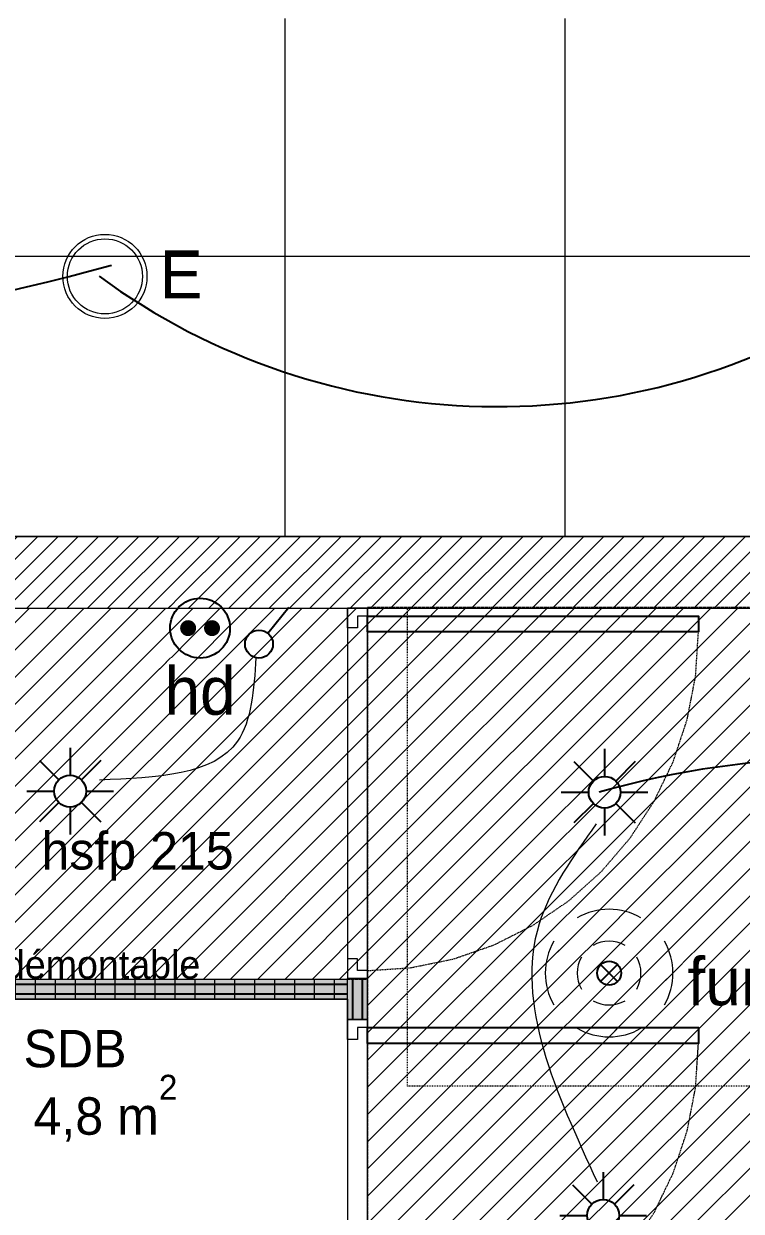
# Model space of a CAD drawing. Header units: centimetres. Extents: x 1724 to 19617, y -6503 to 8072.
# Drawn here: x 6370.1 to 6550.1, y 3980.1 to 4278.1 of the extents above; entities that cross this region are included whole.
import ezdxf

# ---------------------------------------------------------------- set-up
doc = ezdxf.new("R2010")
doc.units = ezdxf.units.CM
for name, pattern in [('Style de ligne -13', [0.147638, 0.098425, -0.049213]), ('Style de ligne -18', [0.164042, 0.054681, -0.109361]), ('VW-01', [0.41656, 0.20828, -0.20828])]:
    doc.linetypes.add(name, pattern=pattern)
for name, color, linetype, lineweight in [('B amÈnagement intÈrieur', 7, 'Continuous', 5), ('B GÈnÈral', 7, 'Continuous', 5), ('C ANNOTATIONS-prestations-1', 7, 'Continuous', 5), ('F REMPLISSAGE-vert clair-1', 7, 'Continuous', 5), ('F REMPLISSAGE-vert foncÈ', 7, 'Continuous', 5), ('F REMPLISSAGE-vert hachurÈ', 7, 'Continuous', 5)]:
    doc.layers.add(name, color=color, linetype=linetype, lineweight=lineweight)
for name, color, linetype in [('B aménagement intérieur', 252, 'Continuous'), ('B Faux plafonds_Hatch', 252, 'Continuous'), ('B Général', 252, 'Continuous'), ('C ANNOTATIONS-prestations', 252, 'Continuous'), ('C ANNOTATIONS-texte', 252, 'Continuous'), ('C ANNOTATIONS-texte surfaces', 252, 'Continuous'), ('D SURFACES-shab', 252, 'Continuous'), ('F REMPLISSAGE-vert clair', 252, 'Continuous'), ('F REMPLISSAGE-vert foncé', 252, 'Continuous'), ('F REMPLISSAGE-vert hachuré', 252, 'Continuous'), ('prlm-ELEC-CFO', 1, 'Continuous'), ('prlm-ELEC-SSI', 6, 'Continuous')]:
    doc.layers.add(name, color=color, linetype=linetype)
doc.styles.add('Eurostile', font='Eurosti.TTF')
doc.styles.add('prlm-elec-cfo', font='comic.ttf', dxfattribs={"height": 12})
doc.styles.add('prlm-elec-ssi', font='comic.ttf', dxfattribs={"height": 12})
pattern_1 = [(45, (6913.0334, 3845.9015), (-3.527778, 3.30729), [])]
pattern_2 = [(270, (6913.0334, 3847.3477), (-5, -4e-09), [])]

# ---------------------------------------------------------------- blocks, each defined once
blk = doc.blocks.new('xi.SPOT')
at = {"color": 0, "lineweight": 5}
blk.add_wipeout([(-4, 0), (-2.83, -2.83), (0, -4), (2.83, -2.83), (4, 0), (2.83, 2.83), (0, 4), (-2.83, 2.83)], dxfattribs=at).dxf.layer = 'prlm-ELEC-CFO'
at = {"layer": 'prlm-ELEC-CFO', "color": 0, "linetype": 'ByBlock', "lineweight": -2, "flags": 128}
for points in [[(0, 10.88), (0, 4)], [(-7.69, 7.69), (-2.83, 2.83)], [(7.69, 7.69), (2.83, 2.83)], [(-10.88, 0), (-4, 0)], [(4, 0), (10.88, 0)], [(-2.83, -2.83), (-7.69, -7.69)], [(2.83, -2.83), (7.69, -7.69)], [(0, -4), (0, -10.88)]]:
    blk.add_lwpolyline(points, dxfattribs=at)
at = {"layer": 'prlm-ELEC-CFO', "color": 0, "linetype": 'ByBlock', "lineweight": -2}
blk.add_circle((0, 0), 4, dxfattribs=at)
blk = doc.blocks.new('xi.FUM')
at = {"color": 0}
blk.add_wipeout([(-10.61, -10.61), (-15, 0), (-10.61, 10.61), (0, 15), (10.61, 10.61), (15, 0), (10.61, -10.61), (0, -15)], dxfattribs=at).dxf.layer = 'prlm-ELEC-SSI'
at = {"layer": 'prlm-ELEC-SSI', "color": 0}
for points in [[(-2.12, 2.12), (2.12, -2.12)], [(2.12, 2.12), (-2.12, -2.12)]]:
    blk.add_lwpolyline(points, dxfattribs=at)
blk.add_circle((0, 0), 3, dxfattribs=at)
at = {"layer": 'prlm-ELEC-SSI', "color": 0, "lineweight": 13}
for radius, start, end in [(16, 60, 120), (16, 150, 210), (8, 60, 120), (16, 330, 30), (8, 150, 210), (8, 330, 30), (8, 240, 300), (16, 240, 300)]:
    blk.add_arc((0, 0), radius, start, end, dxfattribs=at)
blk = doc.blocks.new('xi.SA')
at = {"layer": 'prlm-ELEC-CFO', "color": 0}
blk.add_lwpolyline([(0.2, -1.28), (5.5, 5.28)], dxfattribs=at)
blk.add_circle((-2, -4), 3.5, dxfattribs=at)
blk = doc.blocks.new('xi.PCHD')
at = {"color": 0, "lineweight": 5}
blk.add_wipeout([(-7.5, -7.5), (7.5, -7.5), (7.5, 7.5), (-7.5, 7.5)], dxfattribs=at).dxf.layer = 'prlm-ELEC-CFO'
at = {"layer": 'prlm-ELEC-CFO', "color": 0, "linetype": 'ByBlock', "lineweight": 5, "const_width": 2}
for points in [[(-4, 0, 1), (-2, 0, 1)], [(2, 0, 1), (4, 0, 1)]]:
    blk.add_lwpolyline(points, format="xyb", close=True, dxfattribs=at)
at = {"layer": 'prlm-ELEC-CFO', "color": 0, "linetype": 'ByBlock', "lineweight": -2}
blk.add_circle((0, 0), 7.5, dxfattribs=at)
blk = doc.blocks.new('xi.lumE')
at = {"layer": 'prlm-ELEC-CFO', "color": 0, "linetype": 'ByBlock', "lineweight": 13}
for radius in [10.55, 9.42]:
    blk.add_circle((0, 0), radius, dxfattribs=at)

msp = doc.modelspace()

# ---------------------------------------------------------------- hatches: boundary and pattern name
at = {"layer": 'F REMPLISSAGE-vert hachurÈ', "linetype": 'Continuous', "lineweight": 0, "true_color": 0x99aa00}
for points in [[(6451.313, 4036.963), (6451.313, 4038.263), (6313.934, 4038.263), (6313.934, 4036.963)], [(6451.313, 4034.563), (6451.313, 4036.963), (6313.934, 4036.963), (6313.934, 4034.563)], [(6451.313, 4033.263), (6451.313, 4034.563), (6313.934, 4034.563), (6313.934, 4033.263)]]:
    msp.add_hatch(color=54, dxfattribs=at).paths.add_polyline_path(points)
at = {"layer": 'F REMPLISSAGE-vert hachurÈ', "linetype": 'Continuous', "lineweight": 5, "true_color": 0x004400}
h = msp.add_hatch(dxfattribs=at)
h.set_pattern_fill('90-0_5 HYDROFUGE_0_5', color=98, angle=-180, style=0, pattern_type=2)
h.set_pattern_definition(pattern_2)
h.paths.add_polyline_path([(6451.313, 4036.963), (6451.313, 4038.263), (6313.934, 4038.263), (6313.934, 4036.963)])
h = msp.add_hatch(dxfattribs=at)
h.set_pattern_fill('90-0_5 HYDROFUGE_0_5', color=98, angle=-180, style=0, pattern_type=2)
h.set_pattern_definition(pattern_2)
h.paths.add_polyline_path([(6451.313, 4034.563), (6451.313, 4036.963), (6313.934, 4036.963), (6313.934, 4034.563)])
h = msp.add_hatch(dxfattribs=at)
h.set_pattern_fill('90-0_5 HYDROFUGE_0_5', color=98, angle=-180, style=0, pattern_type=2)
h.set_pattern_definition(pattern_2)
h.paths.add_polyline_path([(6451.313, 4033.263), (6451.313, 4034.563), (6313.934, 4034.563), (6313.934, 4033.263)])

# ---------------------------------------------------------------- linework, layer by layer
at = {"layer": 'B GÈnÈral', "color": 9, "linetype": 'Continuous', "true_color": 0xc0dcc0}
for points in [[(6456.313, 4131.451), (6451.313, 4131.451), (6456.313, 4131.451), (6451.313, 4131.451)], [(6456.313, 4028.201), (6451.313, 4028.201), (6456.313, 4038.451), (6451.313, 4038.451)]]:
    msp.add_solid(points, dxfattribs=at)
at = {"layer": 'B Général', "color": 7, "linetype": 'Continuous', "lineweight": 18}
msp.add_line((5664.672, 4149.451), (6589.699, 4149.451), dxfattribs=at)
at = {"layer": 'B Général', "color": 7, "linetype": 'Continuous', "lineweight": 5}
msp.add_line((5664.672, 4149.451), (6589.699, 4149.451), dxfattribs=at)
at = {"layer": 'B Général', "color": 98, "linetype": 'Continuous', "lineweight": 13, "true_color": 0x004400}
for p, q in [((6456.313, 4131.451), (6451.313, 4131.451)), ((6451.313, 4131.451), (6451.313, 4131.451)), ((6456.313, 4131.451), (6451.313, 4131.451)), ((6456.313, 4131.451), (6456.313, 4131.451)), ((6456.313, 4038.451), (6451.313, 4038.451)), ((6451.313, 4028.201), (6451.313, 4038.451)), ((6456.313, 4028.201), (6456.313, 4038.451)), ((6451.313, 4038.263), (6313.934, 4038.263)), ((6451.313, 4033.263), (6313.934, 4033.263)), ((6456.313, 4028.201), (6451.313, 4028.201))]:
    msp.add_line(p, q, dxfattribs=at)
at = {"layer": 'B Général', "color": 7, "linetype": 'Continuous', "lineweight": 5, "flags": 128}
for points in [[(6456.313, 4131.451), (6456.313, 4129.451), (6453.813, 4129.451), (6453.813, 4126.451), (6451.313, 4126.451), (6451.313, 4131.451)], [(6456.313, 4038.451), (6456.313, 4040.451), (6453.813, 4040.451), (6453.813, 4043.451), (6451.313, 4043.451), (6451.313, 4038.451), (6451.313, 4038.451), (6451.313, 4038.451), (6455.599, 4038.451), (6455.599, 4038.451)], [(6456.313, 4028.201), (6456.313, 4026.201), (6453.813, 4026.201), (6453.813, 4023.201), (6451.313, 4023.201), (6451.313, 4028.201)]]:
    msp.add_lwpolyline(points, close=True, dxfattribs=at)
at = {"layer": 'B Général', "flags": 128}
msp.add_lwpolyline([(6456.313, 4129.451), (6539.313, 4129.451), (6539.313, 4125.451), (6456.313, 4125.451)], close=True, dxfattribs=at)
at = {"layer": 'D SURFACES-shab', "lineweight": 18, "flags": 128}
msp.add_lwpolyline([(6225.934, 4033.263), (6451.313, 4033.263), (6451.313, 3821.452), (6225.934, 3821.452)], close=True, dxfattribs=at)
at = {"layer": 'F REMPLISSAGE-vert clair'}
for p, q in [((6452.613, 4131.451), (6452.613, 4131.451)), ((6455.013, 4131.451), (6455.013, 4131.451)), ((6452.613, 4028.201), (6452.613, 4038.451)), ((6455.013, 4028.201), (6455.013, 4038.451))]:
    msp.add_line(p, q, dxfattribs=at)
at = {"layer": 'F REMPLISSAGE-vert clair-1', "color": 9, "linetype": 'Continuous', "true_color": 0xc0dcc0}
for points in [[(6452.613, 4131.451), (6455.013, 4131.451), (6452.613, 4131.451), (6455.013, 4131.451)], [(6452.613, 4028.201), (6455.013, 4028.201), (6452.613, 4038.451), (6455.013, 4038.451)]]:
    msp.add_solid(points, dxfattribs=at)
at = {"layer": 'F REMPLISSAGE-vert foncÈ', "color": 54, "linetype": 'Continuous', "true_color": 0x99aa00}
for points in [[(6451.313, 4131.451), (6452.613, 4131.451), (6451.313, 4131.451), (6452.613, 4131.451)], [(6455.013, 4131.451), (6456.313, 4131.451), (6455.013, 4131.451), (6456.313, 4131.451)], [(6451.313, 4028.201), (6452.613, 4028.201), (6451.313, 4038.451), (6452.613, 4038.451)], [(6455.013, 4028.201), (6456.313, 4028.201), (6455.013, 4038.451), (6456.313, 4038.451)]]:
    msp.add_solid(points, dxfattribs=at)
at = {"layer": 'F REMPLISSAGE-vert foncé', "color": 98, "linetype": 'Continuous', "lineweight": 13, "true_color": 0x004400}
for p, q in [((6451.313, 4131.451), (6451.313, 4131.451)), ((6456.313, 4131.451), (6456.313, 4131.451)), ((6451.313, 4028.201), (6451.313, 4038.451)), ((6456.313, 4028.201), (6456.313, 4038.451))]:
    msp.add_line(p, q, dxfattribs=at)
at = {"layer": 'F REMPLISSAGE-vert foncé'}
for p, q in [((6452.613, 4131.451), (6452.613, 4131.451)), ((6455.013, 4131.451), (6455.013, 4131.451)), ((6452.613, 4028.201), (6452.613, 4038.451)), ((6455.013, 4028.201), (6455.013, 4038.451))]:
    msp.add_line(p, q, dxfattribs=at)
at = {"layer": 'F REMPLISSAGE-vert hachuré', "color": 98, "linetype": 'Continuous', "lineweight": 13, "true_color": 0x004400}
for p, q in [((6451.313, 4038.263), (6313.934, 4038.263)), ((6451.313, 4033.263), (6313.934, 4033.263))]:
    msp.add_line(p, q, dxfattribs=at)
at = {"layer": 'F REMPLISSAGE-vert hachuré'}
for p, q in [((6451.313, 4036.963), (6313.934, 4036.963)), ((6451.313, 4034.563), (6313.934, 4034.563))]:
    msp.add_line(p, q, dxfattribs=at)
at = {"layer": 'prlm-ELEC-CFO'}
msp.add_arc((6208.447, 4886.929), 694.146, 256.45384, 285.339645, dxfattribs=at)

# ---------------------------------------------------------------- block references
at = {"layer": 'prlm-ELEC-CFO', "rotation": 180}
msp.add_blockref('xi.lumE', (6390.443, 4214.691), dxfattribs=at)
at = {"layer": 'prlm-ELEC-CFO'}
for name, p in [('xi.SA', (6431.089, 4126.403)), ('xi.SPOT', (6381.7, 4085.494)), ('xi.SPOT', (6515.783, 4085.211)), ('xi.SPOT', (6515.418, 3979.011))]:
    msp.add_blockref(name, p, dxfattribs=at)

# ---------------------------------------------------------------- texts
at = {"layer": 'C ANNOTATIONS-prestations', "color": 1, "insert": (6333.141, 4038.335), "char_height": 7.04867, "width": 110.79298, "attachment_point": 7, "line_spacing_factor": 0.895453, "style": 'Eurostile'}
msp.add_mtext('cloison démontable', dxfattribs=at)
at = {"layer": 'C ANNOTATIONS-texte', "insert": (6382.945, 4016.053), "char_height": 9.3982, "attachment_point": 8, "line_spacing_factor": 0.895453, "style": 'Eurostile'}
msp.add_mtext('SDB', dxfattribs=at)
at = {"layer": 'C ANNOTATIONS-texte surfaces', "insert": (6390.575, 4014.304), "char_height": 9.39822, "attachment_point": 2, "line_spacing_factor": 0.895453, "style": 'Eurostile'}
msp.add_mtext('4,8 m{\\H0.6667x;\\S2^ ;}', dxfattribs=at)
at = {"layer": 'prlm-ELEC-CFO', "lineweight": 20, "insert": (6409.574, 4221.21), "char_height": 12, "attachment_point": 2, "line_spacing_factor": 0.8, "style": 'prlm-elec-cfo', "bg_fill": 3, "box_fill_scale": 0.95, "bg_fill_color": 256, "bg_fill_transparency": 0}
msp.add_mtext('E', dxfattribs=at)
at = {"layer": 'prlm-ELEC-SSI', "lineweight": 20, "insert": (6549.954, 4037.677), "char_height": 12, "attachment_point": 5, "line_spacing_factor": 0.8, "style": 'prlm-elec-ssi', "bg_fill": 3, "box_fill_scale": 1.1, "bg_fill_color": 256, "bg_fill_transparency": 0}
msp.add_mtext('fum', dxfattribs=at)

# ---------------------------------------------------------------- next in the draw order: linework, layer by layer
at = {"layer": 'prlm-ELEC-CFO'}
for centre, radius, start, end in [((6488.93, 4350.973), 168.971, 233.73192, 303.59347), ((6574.295, 3877.487), 216.184, 73.9154, 106.0846)]:
    msp.add_arc(centre, radius, start, end, dxfattribs=at)
at = {"layer": 'prlm-ELEC-CFO', "lineweight": 13}
for points in [[(6428.335, 4118.985), (6423.708, 4098.025), (6389.042, 4088.28)], [(6513.629, 4077.267), (6499.357, 4052.163), (6513.911, 3987.463)]]:
    msp.add_spline(points, degree=3, dxfattribs=at)

# ---------------------------------------------------------------- next in the draw order: texts
at = {"layer": 'C ANNOTATIONS-prestations', "insert": (6374.523, 4062.992), "char_height": 9.3982, "width": 71.76909, "attachment_point": 7, "line_spacing_factor": 0.895453, "style": 'Eurostile'}
msp.add_mtext('hsfp 215', dxfattribs=at)

# ---------------------------------------------------------------- next in the draw order: block references
at = {"layer": 'prlm-ELEC-CFO'}
msp.add_blockref('xi.PCHD', (6414.309, 4126.413), dxfattribs=at)
at = {"layer": 'prlm-ELEC-SSI'}
msp.add_blockref('xi.FUM', (6516.906, 4039.842), dxfattribs=at)

# ---------------------------------------------------------------- next in the draw order: hatches: boundary and pattern name
at = {"layer": 'B Faux plafonds_Hatch', "linetype": 'Continuous', "lineweight": 5, "true_color": 0xaaaaaa}
h = msp.add_hatch(dxfattribs=at)
h.set_pattern_fill('F_P__SOFFITE', color=253, style=0, pattern_type=2)
h.set_pattern_definition(pattern_1)
h.paths.add_polyline_path([(6928.578, 4057.778), (6928.578, 4131.599), (6456.313, 4131.599), (6456.313, 3821.452), (6576.31, 3821.452), (6576.313, 3821.453), (6576.313, 4011.451), (6611.308, 4011.451), (6611.307, 3942.45), (6696.313, 3942.45), (6696.313, 4038.451), (6852.934, 4038.451), (6852.824, 3960.451), (6928.578, 3960.451), (6928.687, 4057.778)])
at = {"layer": 'B GÈnÈral', "linetype": 'Continuous', "lineweight": 5}
h = msp.add_hatch(dxfattribs=at)
h.set_pattern_fill('50_BETON', style=0, pattern_type=2)
h.set_pattern_definition([(45, (0.0456, -2.938), (2.4253472, -2.6458333), [])])
h.paths.add_polyline_path([(5664.672, 4149.451), (5664.672, 4131.451), (6589.699, 4131.451), (6589.699, 4149.451)])

# ---------------------------------------------------------------- next in the draw order: linework, layer by layer
at = {"layer": 'B aménagement intérieur', "color": 7, "linetype": 'Style de ligne -13', "lineweight": 5, "flags": 128}
msp.add_lwpolyline([(6928.578, 4057.778), (6928.578, 4131.599), (6456.313, 4131.599), (6456.313, 3821.452), (6576.31, 3821.452), (6576.313, 3821.453), (6576.313, 4011.451), (6611.308, 4011.451), (6611.307, 3942.45), (6696.313, 3942.45), (6696.313, 4038.451), (6852.934, 4038.451), (6852.824, 3960.451), (6928.578, 3960.451), (6928.687, 4057.778)], close=True, dxfattribs=at)
at = {"layer": 'B Général', "color": 7, "linetype": 'Continuous', "lineweight": 18}
msp.add_line((6225.934, 4131.451), (6589.699, 4131.451), dxfattribs=at)
at = {"layer": 'B Général', "color": 7, "linetype": 'Continuous', "lineweight": 5}
msp.add_line((6225.934, 4131.451), (6589.699, 4131.451), dxfattribs=at)
at = {"layer": 'B Général', "color": 154, "linetype": 'VW-01', "lineweight": 5, "true_color": 0x0053a6, "flags": 128}
msp.add_lwpolyline([(6466.304, 4011.45), (6466.304, 4131.45), (6686.304, 4131.45), (6686.304, 4011.45)], close=True, dxfattribs=at)
at = {"layer": 'B Général', "linetype": 'Style de ligne -18', "lineweight": 5, "flags": 128}
for points in [[(6456.313, 4040.451), (6467.147, 4041.178), (6477.795, 4043.347), (6488.076, 4046.921), (6497.813, 4051.839), (6506.84, 4058.016), (6515.003, 4065.347), (6522.162, 4073.706), (6528.193, 4082.951), (6532.995, 4092.923), (6536.485, 4103.451), (6538.603, 4114.356), (6539.313, 4125.451)], [(6456.313, 3937.201), (6467.147, 3937.928), (6477.795, 3940.097), (6488.076, 3943.671), (6497.813, 3948.589), (6506.84, 3954.766), (6515.003, 3962.097), (6522.162, 3970.456), (6528.193, 3979.701), (6532.995, 3989.673), (6536.485, 4000.201), (6538.603, 4011.106), (6539.313, 4022.201)]]:
    msp.add_lwpolyline(points, dxfattribs=at)
at = {"layer": 'B Général', "flags": 128}
msp.add_lwpolyline([(6456.313, 4026.201), (6539.313, 4026.201), (6539.313, 4022.201), (6456.313, 4022.201)], close=True, dxfattribs=at)
at = {"layer": 'D SURFACES-shab', "lineweight": 18, "flags": 128}
msp.add_lwpolyline([(6696.316, 3942.45), (6611.304, 3942.45), (6611.306, 4011.451), (6576.315, 4011.451), (6576.31, 3821.452), (6456.313, 3821.452), (6456.313, 4131.451), (6928.468, 4131.451), (6928.468, 4099.681), (6928.578, 4099.681), (6928.578, 3960.451), (6852.824, 3960.451), (6852.824, 4038.451), (6696.313, 4038.451)], close=True, dxfattribs=at)

# ---------------------------------------------------------------- next in the draw order: texts
at = {"layer": 'prlm-ELEC-CFO', "lineweight": 20, "insert": (6414.3, 4110.581), "char_height": 12, "attachment_point": 5, "line_spacing_factor": 0.8, "style": 'prlm-elec-cfo', "bg_fill": 3, "box_fill_scale": 1.1, "bg_fill_color": 256, "bg_fill_transparency": 0}
msp.add_mtext('hd', dxfattribs=at)

# ---------------------------------------------------------------- next in the draw order: hatches: boundary and pattern name
at = {"layer": 'B amÈnagement intÈrieur', "linetype": 'Continuous', "lineweight": 5, "true_color": 0xaaaaaa}
h = msp.add_hatch(dxfattribs=at)
h.set_pattern_fill('F_P__SOFFITE', color=253, style=0, pattern_type=2)
h.set_pattern_definition(pattern_1)
h.paths.add_polyline_path([(6456.313, 4038.263), (6313.934, 4038.263), (6313.934, 4131.451), (6456.313, 4131.451)])
at = {"layer": 'C ANNOTATIONS-prestations-1', "linetype": 'Continuous', "lineweight": 9, "true_color": 0x989898}
h = msp.add_hatch(dxfattribs=at)
h.set_pattern_fill('DALETTES TERRASSE 50X50', color=252, scale=1.406016, style=0, pattern_type=2)
h.set_pattern_definition([(0, (4678.046, 4149.45), (4e-15, -70.3008), []), (270, (4678.046, 4149.45), (70.3008, 0), [])])
h.paths.add_polyline_path([(5175.064, 2609.351), (5175.076, 3514.451), (5185.098, 3514.451), (5185.087, 4149.451), (7612.53, 4149.451), (7612.53, 4279.451), (5150.087, 4279.451), (5150.087, 4684.951), (5020.01, 4685.039), (5020.01, 4327.451), (4835.01, 4327.451), (4835.01, 4214.95), (4875.884, 4156.927), (4911.686, 4097.061), (4942.417, 4035.352), (4968.077, 3971.801), (4988.667, 3906.408), (5004.185, 3839.172), (5014.632, 3770.094), (5020.008, 3699.174), (5020.008, 3425.401), (4986.156, 3334.878), (4944.546, 3240.451), (4343.119, 3240.451), (4343.119, 3192.545), (4272.488, 3192.545), (4272.488, 3240.451), (3830.996, 3240.451), (3830.995, 2607.579), (4677.01, 2608.695), (4677.01, 2660.465), (4743.01, 2660.465), (4743.01, 2608.782)])

# ---------------------------------------------------------------- next in the draw order: linework, layer by layer
at = {"layer": 'B aménagement intérieur', "color": 7, "linetype": 'Style de ligne -13', "lineweight": 5, "flags": 128}
msp.add_lwpolyline([(6456.313, 4038.263), (6313.934, 4038.263), (6313.934, 4131.451), (6456.313, 4131.451)], dxfattribs=at)
at = {"layer": 'D SURFACES-shab', "lineweight": 18, "flags": 128}
msp.add_lwpolyline([(6451.313, 4038.263), (6314.788, 4038.346), (6314.788, 4131.535), (6451.313, 4131.453)], close=True, dxfattribs=at)

doc.saveas('drawing.dxf')
